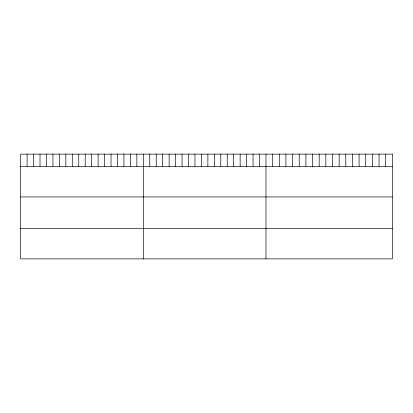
<?xml version="1.0" encoding="UTF-8"?>
<svg xmlns="http://www.w3.org/2000/svg" width="413" height="413" viewBox="0 0 413 413"><rect width="100%" height="100%" fill="white"/><g stroke="black" fill="none" stroke-linecap="round" stroke-linejoin="round"><path stroke-width="0.62" d="M20.65 166.429L392.35 166.429M20.65 196.934L392.35 196.934M20.65 228.368L392.35 228.368M385.701 154.126L385.701 166.429M379.046 154.126L379.046 166.429M372.397 154.126L372.397 166.429M365.742 154.126L365.742 166.429M359.093 154.126L359.093 166.429M352.439 154.126L352.439 166.429M345.789 154.126L345.789 166.429M339.14 154.126L339.14 166.429M332.486 154.126L332.486 166.429M325.836 154.126L325.836 166.429M319.182 154.126L319.182 166.429M312.533 154.126L312.533 166.429M305.883 154.126L305.883 166.429M299.229 154.126L299.229 166.429M292.58 154.126L292.58 166.429M285.925 154.126L285.925 166.429M279.276 154.126L279.276 166.429M272.621 154.126L272.621 166.429M265.972 154.126L265.972 258.874M259.514 154.126L259.514 166.429M253.061 154.126L253.061 166.429M246.602 154.126L246.602 166.429M240.149 154.126L240.149 166.429M233.691 154.126L233.691 166.429M227.238 154.126L227.238 166.429M220.779 154.126L220.779 166.429M214.326 154.126L214.326 166.429M207.868 154.126L207.868 166.429M201.415 154.126L201.415 166.429M194.957 154.126L194.957 166.429M188.504 154.126L188.504 166.429M182.045 154.126L182.045 166.429M175.592 154.126L175.592 166.429M169.134 154.126L169.134 166.429M162.681 154.126L162.681 166.429M156.222 154.126L156.222 166.429M149.769 154.126L149.769 166.429M143.311 154.126L143.311 258.874M136.853 154.126L136.853 166.429M130.4 154.126L130.4 166.429M123.941 154.126L123.941 166.429M117.488 154.126L117.488 166.429M111.03 154.126L111.03 166.429M104.577 154.126L104.577 166.429M98.118 154.126L98.118 166.429M91.665 154.126L91.665 166.429M85.207 154.126L85.207 166.429M78.754 154.126L78.754 166.429M72.296 154.126L72.296 166.429M65.843 154.126L65.843 166.429M59.384 154.126L59.384 166.429M52.931 154.126L52.931 166.429M46.473 154.126L46.473 166.429M40.02 154.126L40.02 166.429M33.561 154.126L33.561 166.429M27.108 154.126L27.108 166.429M392.35 154.126L20.65 154.126L20.65 258.874L392.35 258.874L392.35 154.126"/></g></svg>
